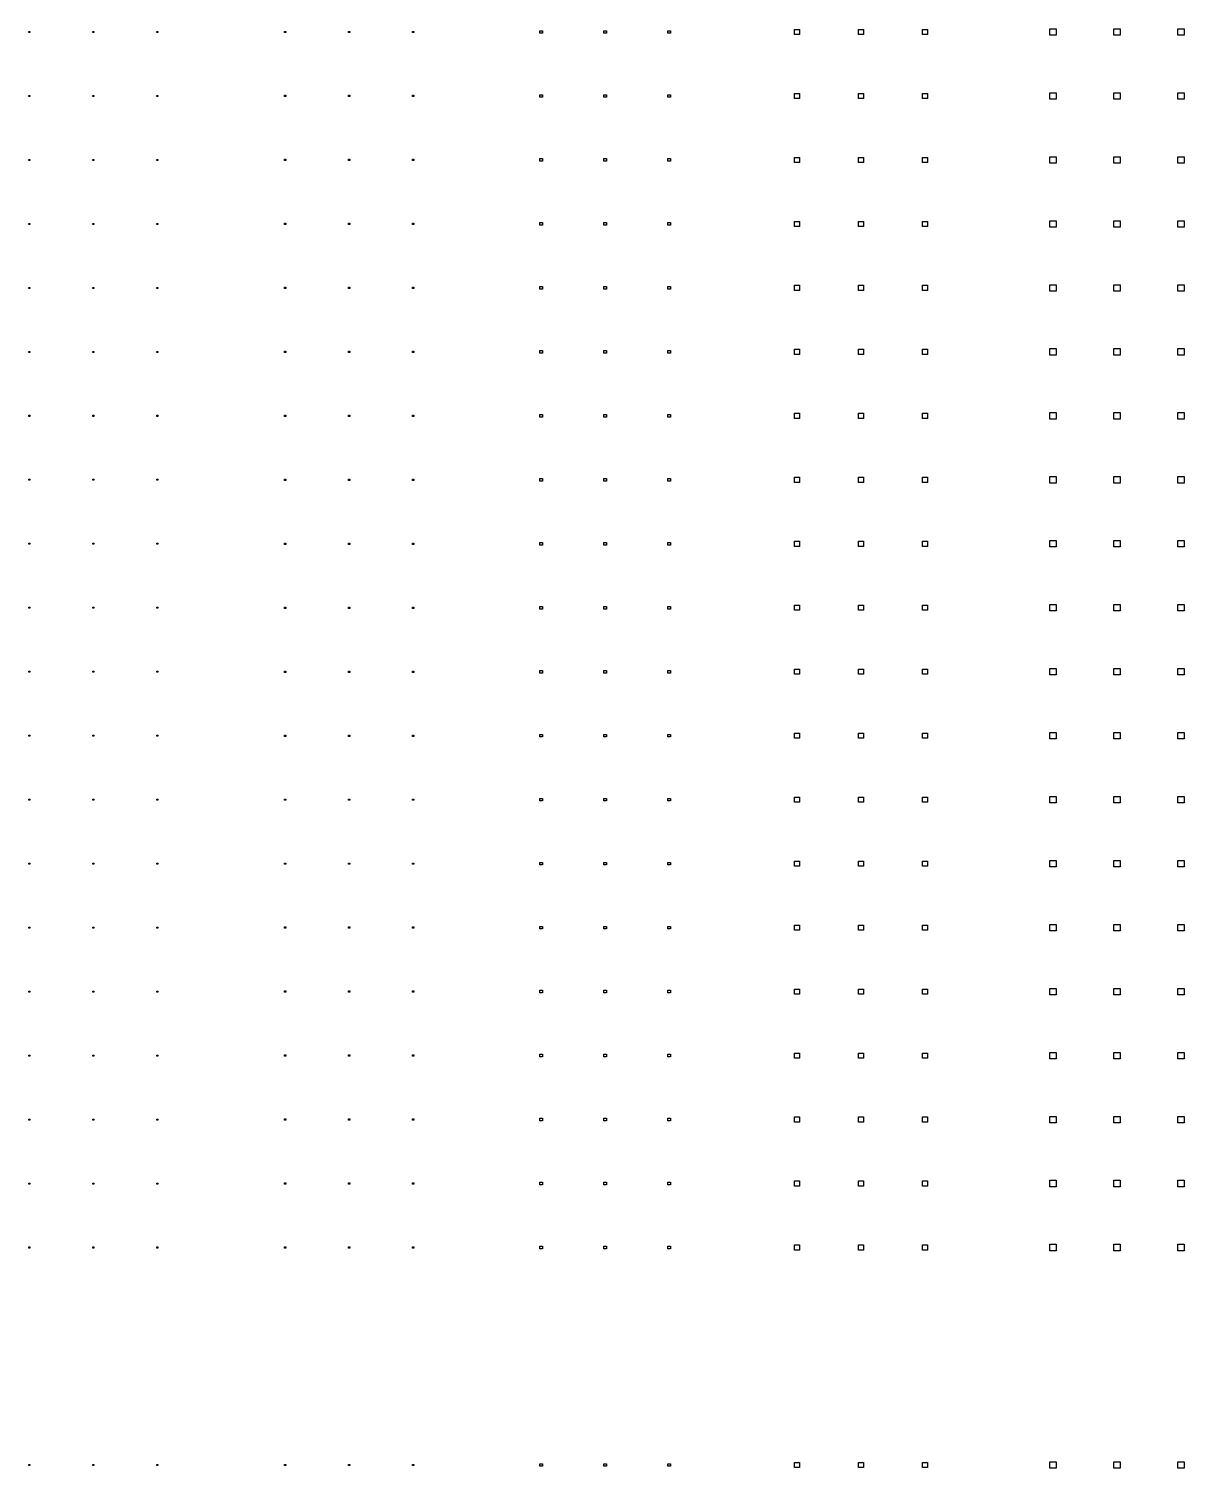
# Model space of a CAD drawing. Extents: x -21493 to 21493, y -12519 to 35265.
# Drawn here: x 10492 to 19518, y -1048 to 10199 of the extents above; entities that cross this region are included whole.
import ezdxf

# ---------------------------------------------------------------- set-up
doc = ezdxf.new("R2010")
doc.units = 0
doc.layers.add('L0D0_0', color=1, linetype='CONTINUOUS')

msp = doc.modelspace()

# ---------------------------------------------------------------- linework, layer by layer
at = {"layer": 'L0D0_0'}
for points in [[(10492.432, 10169.624), (10492.432, 10177.621), (10500.428, 10177.621), (10500.428, 10169.624)], [(10992.261, 10169.624), (10992.261, 10177.621), (11000.258, 10177.621), (11000.258, 10169.624)], [(11492.09, 10169.624), (11492.09, 10177.621), (11500.087, 10177.621), (11500.087, 10169.624)], [(12490.754, 10168.624), (12490.754, 10178.62), (12500.75, 10178.62), (12500.75, 10168.624)], [(12990.583, 10168.624), (12990.583, 10178.62), (13000.579, 10178.62), (13000.579, 10168.624)], [(13490.413, 10168.624), (13490.413, 10178.62), (13500.409, 10178.62), (13500.409, 10168.624)], [(14485.073, 10163.626), (14485.073, 10183.618), (14505.065, 10183.618), (14505.065, 10163.626)], [(14984.903, 10163.626), (14984.903, 10183.618), (15004.899, 10183.618), (15004.899, 10163.626)], [(15484.732, 10163.626), (15484.732, 10183.618), (15504.728, 10183.618), (15504.728, 10163.626)], [(16474.399, 10153.63), (16474.399, 10193.618), (16514.383, 10193.618), (16514.383, 10153.63)], [(16974.229, 10153.63), (16974.229, 10193.618), (17014.213, 10193.618), (17014.213, 10153.63)], [(17474.058, 10153.63), (17474.058, 10193.618), (17514.042, 10193.618), (17514.042, 10153.63)], [(18468.719, 10148.632), (18468.719, 10198.616), (18518.703, 10198.616), (18518.703, 10148.632)], [(18968.548, 10148.632), (18968.548, 10198.616), (19018.532, 10198.616), (19018.532, 10148.632)], [(19468.378, 10148.632), (19468.378, 10198.616), (19518.362, 10198.616), (19518.362, 10148.632)], [(10492.432, 9669.794), (10492.432, 9677.791), (10500.428, 9677.791), (10500.428, 9669.794)], [(10992.261, 9669.794), (10992.261, 9677.791), (11000.258, 9677.791), (11000.258, 9669.794)], [(11492.09, 9669.794), (11492.09, 9677.791), (11500.087, 9677.791), (11500.087, 9669.794)], [(12490.754, 9668.795), (12490.754, 9678.791), (12500.75, 9678.791), (12500.75, 9668.795)], [(12990.583, 9668.795), (12990.583, 9678.791), (13000.579, 9678.791), (13000.579, 9668.795)], [(13490.413, 9668.795), (13490.413, 9678.791), (13500.409, 9678.791), (13500.409, 9668.795)], [(14485.073, 9663.797), (14485.073, 9683.789), (14505.065, 9683.789), (14505.065, 9663.797)], [(14984.903, 9663.797), (14984.903, 9683.789), (15004.899, 9683.789), (15004.899, 9663.797)], [(15484.732, 9663.797), (15484.732, 9683.789), (15504.728, 9683.789), (15504.728, 9663.797)], [(16474.399, 9653.801), (16474.399, 9693.785), (16514.383, 9693.785), (16514.383, 9653.801)], [(16974.229, 9653.801), (16974.229, 9693.785), (17014.213, 9693.785), (17014.213, 9653.801)], [(17474.058, 9653.801), (17474.058, 9693.785), (17514.042, 9693.785), (17514.042, 9653.801)], [(18468.719, 9648.803), (18468.719, 9698.787), (18518.703, 9698.787), (18518.703, 9648.803)], [(18968.548, 9648.803), (18968.548, 9698.787), (19018.532, 9698.787), (19018.532, 9648.803)], [(19468.378, 9648.803), (19468.378, 9698.787), (19518.362, 9698.787), (19518.362, 9648.803)], [(10492.432, 9169.965), (10492.432, 9177.962), (10500.428, 9177.962), (10500.428, 9169.965)], [(10992.261, 9169.965), (10992.261, 9177.962), (11000.258, 9177.962), (11000.258, 9169.965)], [(11492.09, 9169.965), (11492.09, 9177.962), (11500.087, 9177.962), (11500.087, 9169.965)], [(12490.754, 9168.965), (12490.754, 9178.961), (12500.75, 9178.961), (12500.75, 9168.965)], [(12990.583, 9168.965), (12990.583, 9178.961), (13000.579, 9178.961), (13000.579, 9168.965)], [(13490.413, 9168.965), (13490.413, 9178.961), (13500.409, 9178.961), (13500.409, 9168.965)], [(14485.073, 9163.967), (14485.073, 9183.959), (14505.065, 9183.959), (14505.065, 9163.967)], [(14984.903, 9163.967), (14984.903, 9183.959), (15004.899, 9183.959), (15004.899, 9163.967)], [(15484.732, 9163.967), (15484.732, 9183.959), (15504.728, 9183.959), (15504.728, 9163.967)], [(16474.399, 9153.971), (16474.399, 9193.955), (16514.383, 9193.955), (16514.383, 9153.971)], [(16974.229, 9153.971), (16974.229, 9193.955), (17014.213, 9193.955), (17014.213, 9153.971)], [(17474.058, 9153.971), (17474.058, 9193.955), (17514.042, 9193.955), (17514.042, 9153.971)], [(18468.719, 9148.973), (18468.719, 9198.953), (18518.703, 9198.953), (18518.703, 9148.973)], [(18968.548, 9148.973), (18968.548, 9198.953), (19018.532, 9198.953), (19018.532, 9148.973)], [(19468.378, 9148.973), (19468.378, 9198.953), (19518.362, 9198.953), (19518.362, 9148.973)], [(10492.432, 8670.136), (10492.432, 8678.132), (10500.428, 8678.132), (10500.428, 8670.136)], [(10992.261, 8670.136), (10992.261, 8678.132), (11000.258, 8678.132), (11000.258, 8670.136)], [(11492.09, 8670.136), (11492.09, 8678.132), (11500.087, 8678.132), (11500.087, 8670.136)], [(12490.754, 8669.136), (12490.754, 8679.132), (12500.75, 8679.132), (12500.75, 8669.136)], [(12990.583, 8669.136), (12990.583, 8679.132), (13000.579, 8679.132), (13000.579, 8669.136)], [(13490.413, 8669.136), (13490.413, 8679.132), (13500.409, 8679.132), (13500.409, 8669.136)], [(14485.073, 8664.138), (14485.073, 8684.13), (14505.065, 8684.13), (14505.065, 8664.138)], [(14984.903, 8664.138), (14984.903, 8684.13), (15004.899, 8684.13), (15004.899, 8664.138)], [(15484.732, 8664.138), (15484.732, 8684.13), (15504.728, 8684.13), (15504.728, 8664.138)], [(16474.399, 8654.142), (16474.399, 8694.126), (16514.383, 8694.126), (16514.383, 8654.142)], [(16974.229, 8654.142), (16974.229, 8694.126), (17014.213, 8694.126), (17014.213, 8654.142)], [(17474.058, 8654.142), (17474.058, 8694.126), (17514.042, 8694.126), (17514.042, 8654.142)], [(18468.719, 8649.144), (18468.719, 8699.124), (18518.703, 8699.124), (18518.703, 8649.144)], [(18968.548, 8649.144), (18968.548, 8699.124), (19018.532, 8699.124), (19018.532, 8649.144)], [(19468.378, 8649.144), (19468.378, 8699.124), (19518.362, 8699.124), (19518.362, 8649.144)], [(10492.432, 8170.306), (10492.432, 8178.303), (10500.428, 8178.303), (10500.428, 8170.306)], [(10992.261, 8170.306), (10992.261, 8178.303), (11000.258, 8178.303), (11000.258, 8170.306)], [(11492.09, 8170.306), (11492.09, 8178.303), (11500.087, 8178.303), (11500.087, 8170.306)], [(12490.754, 8169.307), (12490.754, 8179.303), (12500.75, 8179.303), (12500.75, 8169.307)], [(12990.583, 8169.307), (12990.583, 8179.303), (13000.579, 8179.303), (13000.579, 8169.307)], [(13490.413, 8169.307), (13490.413, 8179.303), (13500.409, 8179.303), (13500.409, 8169.307)], [(14485.073, 8164.309), (14485.073, 8184.301), (14505.065, 8184.301), (14505.065, 8164.309)], [(14984.903, 8164.309), (14984.903, 8184.301), (15004.899, 8184.301), (15004.899, 8164.309)], [(15484.732, 8164.309), (15484.732, 8184.301), (15504.728, 8184.301), (15504.728, 8164.309)], [(16474.399, 8154.308), (16474.399, 8194.297), (16514.383, 8194.297), (16514.383, 8154.308)], [(16974.229, 8154.308), (16974.229, 8194.297), (17014.213, 8194.297), (17014.213, 8154.308)], [(17474.058, 8154.308), (17474.058, 8194.297), (17514.042, 8194.297), (17514.042, 8154.308)], [(18468.719, 8149.31), (18468.719, 8199.295), (18518.703, 8199.295), (18518.703, 8149.31)], [(18968.548, 8149.31), (18968.548, 8199.295), (19018.532, 8199.295), (19018.532, 8149.31)], [(19468.378, 8149.31), (19468.378, 8199.295), (19518.362, 8199.295), (19518.362, 8149.31)], [(10492.432, 7670.477), (10492.432, 7678.474), (10500.428, 7678.474), (10500.428, 7670.477)], [(10992.261, 7670.477), (10992.261, 7678.474), (11000.258, 7678.474), (11000.258, 7670.477)], [(11492.09, 7670.477), (11492.09, 7678.474), (11500.087, 7678.474), (11500.087, 7670.477)], [(12490.754, 7669.477), (12490.754, 7679.473), (12500.75, 7679.473), (12500.75, 7669.477)], [(12990.583, 7669.477), (12990.583, 7679.473), (13000.579, 7679.473), (13000.579, 7669.477)], [(13490.413, 7669.477), (13490.413, 7679.473), (13500.409, 7679.473), (13500.409, 7669.477)], [(14485.073, 7664.475), (14485.073, 7684.471), (14505.065, 7684.471), (14505.065, 7664.475)], [(14984.903, 7664.475), (14984.903, 7684.471), (15004.899, 7684.471), (15004.899, 7664.475)], [(15484.732, 7664.475), (15484.732, 7684.471), (15504.728, 7684.471), (15504.728, 7664.475)], [(16474.399, 7654.479), (16474.399, 7694.467), (16514.383, 7694.467), (16514.383, 7654.479)], [(16974.229, 7654.479), (16974.229, 7694.467), (17014.213, 7694.467), (17014.213, 7654.479)], [(17474.058, 7654.479), (17474.058, 7694.467), (17514.042, 7694.467), (17514.042, 7654.479)], [(18468.719, 7649.481), (18468.719, 7699.465), (18518.703, 7699.465), (18518.703, 7649.481)], [(18968.548, 7649.481), (18968.548, 7699.465), (19018.532, 7699.465), (19018.532, 7649.481)], [(19468.378, 7649.481), (19468.378, 7699.465), (19518.362, 7699.465), (19518.362, 7649.481)], [(18468.719, 7149.652), (18468.719, 7199.636), (18518.703, 7199.636), (18518.703, 7149.652)], [(18968.548, 7149.652), (18968.548, 7199.636), (19018.532, 7199.636), (19018.532, 7149.652)], [(19468.378, 7149.652), (19468.378, 7199.636), (19518.362, 7199.636), (19518.362, 7149.652)], [(10492.432, 7170.643), (10492.432, 7178.64), (10500.428, 7178.64), (10500.428, 7170.643)], [(10992.261, 7170.643), (10992.261, 7178.64), (11000.258, 7178.64), (11000.258, 7170.643)], [(11492.09, 7170.643), (11492.09, 7178.64), (11500.087, 7178.64), (11500.087, 7170.643)], [(12490.754, 7169.644), (12490.754, 7179.644), (12500.75, 7179.644), (12500.75, 7169.644)], [(12990.583, 7169.644), (12990.583, 7179.644), (13000.579, 7179.644), (13000.579, 7169.644)], [(13490.413, 7169.644), (13490.413, 7179.644), (13500.409, 7179.644), (13500.409, 7169.644)], [(14485.073, 7164.646), (14485.073, 7184.642), (14505.065, 7184.642), (14505.065, 7164.646)], [(14984.903, 7164.646), (14984.903, 7184.642), (15004.899, 7184.642), (15004.899, 7164.646)], [(15484.732, 7164.646), (15484.732, 7184.642), (15504.728, 7184.642), (15504.728, 7164.646)], [(16474.399, 7154.65), (16474.399, 7194.638), (16514.383, 7194.638), (16514.383, 7154.65)], [(16974.229, 7154.65), (16974.229, 7194.638), (17014.213, 7194.638), (17014.213, 7154.65)], [(17474.058, 7154.65), (17474.058, 7194.638), (17514.042, 7194.638), (17514.042, 7154.65)], [(10492.432, 6670.814), (10492.432, 6678.811), (10500.428, 6678.811), (10500.428, 6670.814)], [(10992.261, 6670.814), (10992.261, 6678.811), (11000.258, 6678.811), (11000.258, 6670.814)], [(11492.09, 6670.814), (11492.09, 6678.811), (11500.087, 6678.811), (11500.087, 6670.814)], [(12490.754, 6669.814), (12490.754, 6679.81), (12500.75, 6679.81), (12500.75, 6669.814)], [(12990.583, 6669.814), (12990.583, 6679.81), (13000.579, 6679.81), (13000.579, 6669.814)], [(13490.413, 6669.814), (13490.413, 6679.81), (13500.409, 6679.81), (13500.409, 6669.814)], [(14485.073, 6664.816), (14485.073, 6684.808), (14505.065, 6684.808), (14505.065, 6664.816)], [(14984.903, 6664.816), (14984.903, 6684.808), (15004.899, 6684.808), (15004.899, 6664.816)], [(15484.732, 6664.816), (15484.732, 6684.808), (15504.728, 6684.808), (15504.728, 6664.816)], [(16474.399, 6654.82), (16474.399, 6694.808), (16514.383, 6694.808), (16514.383, 6654.82)], [(16974.229, 6654.82), (16974.229, 6694.808), (17014.213, 6694.808), (17014.213, 6654.82)], [(17474.058, 6654.82), (17474.058, 6694.808), (17514.042, 6694.808), (17514.042, 6654.82)], [(18468.719, 6649.822), (18468.719, 6699.806), (18518.703, 6699.806), (18518.703, 6649.822)], [(18968.548, 6649.822), (18968.548, 6699.806), (19018.532, 6699.806), (19018.532, 6649.822)], [(19468.378, 6649.822), (19468.378, 6699.806), (19518.362, 6699.806), (19518.362, 6649.822)], [(16474.399, 6154.991), (16474.399, 6194.975), (16514.383, 6194.975), (16514.383, 6154.991)], [(16974.229, 6154.991), (16974.229, 6194.975), (17014.213, 6194.975), (17014.213, 6154.991)], [(17474.058, 6154.991), (17474.058, 6194.975), (17514.042, 6194.975), (17514.042, 6154.991)], [(18468.719, 6149.993), (18468.719, 6199.973), (18518.703, 6199.973), (18518.703, 6149.993)], [(18968.548, 6149.993), (18968.548, 6199.973), (19018.532, 6199.973), (19018.532, 6149.993)], [(19468.378, 6149.993), (19468.378, 6199.973), (19518.362, 6199.973), (19518.362, 6149.993)], [(10492.432, 6170.984), (10492.432, 6178.981), (10500.428, 6178.981), (10500.428, 6170.984)], [(10992.261, 6170.984), (10992.261, 6178.981), (11000.258, 6178.981), (11000.258, 6170.984)], [(11492.09, 6170.984), (11492.09, 6178.981), (11500.087, 6178.981), (11500.087, 6170.984)], [(12490.754, 6169.985), (12490.754, 6179.981), (12500.75, 6179.981), (12500.75, 6169.985)], [(12990.583, 6169.985), (12990.583, 6179.981), (13000.579, 6179.981), (13000.579, 6169.985)], [(13490.413, 6169.985), (13490.413, 6179.981), (13500.409, 6179.981), (13500.409, 6169.985)], [(14485.073, 6164.987), (14485.073, 6184.979), (14505.065, 6184.979), (14505.065, 6164.987)], [(14984.903, 6164.987), (14984.903, 6184.979), (15004.899, 6184.979), (15004.899, 6164.987)], [(15484.732, 6164.987), (15484.732, 6184.979), (15504.728, 6184.979), (15504.728, 6164.987)], [(10492.432, 5671.155), (10492.432, 5679.152), (10500.428, 5679.152), (10500.428, 5671.155)], [(10992.261, 5671.155), (10992.261, 5679.152), (11000.258, 5679.152), (11000.258, 5671.155)], [(11492.09, 5671.155), (11492.09, 5679.152), (11500.087, 5679.152), (11500.087, 5671.155)], [(12490.754, 5670.155), (12490.754, 5680.151), (12500.75, 5680.151), (12500.75, 5670.155)], [(12990.583, 5670.155), (12990.583, 5680.151), (13000.579, 5680.151), (13000.579, 5670.155)], [(13490.413, 5670.155), (13490.413, 5680.151), (13500.409, 5680.151), (13500.409, 5670.155)], [(14485.073, 5665.157), (14485.073, 5685.149), (14505.065, 5685.149), (14505.065, 5665.157)], [(14984.903, 5665.157), (14984.903, 5685.149), (15004.899, 5685.149), (15004.899, 5665.157)], [(15484.732, 5665.157), (15484.732, 5685.149), (15504.728, 5685.149), (15504.728, 5665.157)], [(16474.399, 5655.161), (16474.399, 5695.145), (16514.383, 5695.145), (16514.383, 5655.161)], [(16974.229, 5655.161), (16974.229, 5695.145), (17014.213, 5695.145), (17014.213, 5655.161)], [(17474.058, 5655.161), (17474.058, 5695.145), (17514.042, 5695.145), (17514.042, 5655.161)], [(18468.719, 5650.163), (18468.719, 5700.143), (18518.703, 5700.143), (18518.703, 5650.163)], [(18968.548, 5650.163), (18968.548, 5700.143), (19018.532, 5700.143), (19018.532, 5650.163)], [(19468.378, 5650.163), (19468.378, 5700.143), (19518.362, 5700.143), (19518.362, 5650.163)], [(10492.432, 5171.326), (10492.432, 5179.322), (10500.428, 5179.322), (10500.428, 5171.326)], [(10992.261, 5171.326), (10992.261, 5179.322), (11000.258, 5179.322), (11000.258, 5171.326)], [(11492.09, 5171.326), (11492.09, 5179.322), (11500.087, 5179.322), (11500.087, 5171.326)], [(12490.754, 5170.326), (12490.754, 5180.322), (12500.75, 5180.322), (12500.75, 5170.326)], [(12990.583, 5170.326), (12990.583, 5180.322), (13000.579, 5180.322), (13000.579, 5170.326)], [(13490.413, 5170.326), (13490.413, 5180.322), (13500.409, 5180.322), (13500.409, 5170.326)], [(14485.073, 5165.328), (14485.073, 5185.32), (14505.065, 5185.32), (14505.065, 5165.328)], [(14984.903, 5165.328), (14984.903, 5185.32), (15004.899, 5185.32), (15004.899, 5165.328)], [(15484.732, 5165.328), (15484.732, 5185.32), (15504.728, 5185.32), (15504.728, 5165.328)], [(16474.399, 5155.332), (16474.399, 5195.316), (16514.383, 5195.316), (16514.383, 5155.332)], [(16974.229, 5155.332), (16974.229, 5195.316), (17014.213, 5195.316), (17014.213, 5155.332)], [(17474.058, 5155.332), (17474.058, 5195.316), (17514.042, 5195.316), (17514.042, 5155.332)], [(18468.719, 5150.33), (18468.719, 5200.314), (18518.703, 5200.314), (18518.703, 5150.33)], [(18968.548, 5150.33), (18968.548, 5200.314), (19018.532, 5200.314), (19018.532, 5150.33)], [(19468.378, 5150.33), (19468.378, 5200.314), (19518.362, 5200.314), (19518.362, 5150.33)], [(10492.432, 4671.496), (10492.432, 4679.493), (10500.428, 4679.493), (10500.428, 4671.496)], [(10992.261, 4671.496), (10992.261, 4679.493), (11000.258, 4679.493), (11000.258, 4671.496)], [(11492.09, 4671.496), (11492.09, 4679.493), (11500.087, 4679.493), (11500.087, 4671.496)], [(12490.754, 4670.497), (12490.754, 4680.493), (12500.75, 4680.493), (12500.75, 4670.497)], [(12990.583, 4670.497), (12990.583, 4680.493), (13000.579, 4680.493), (13000.579, 4670.497)], [(13490.413, 4670.497), (13490.413, 4680.493), (13500.409, 4680.493), (13500.409, 4670.497)], [(14485.073, 4665.499), (14485.073, 4685.491), (14505.065, 4685.491), (14505.065, 4665.499)], [(14984.903, 4665.499), (14984.903, 4685.491), (15004.899, 4685.491), (15004.899, 4665.499)], [(15484.732, 4665.499), (15484.732, 4685.491), (15504.728, 4685.491), (15504.728, 4665.499)], [(16474.399, 4655.498), (16474.399, 4695.487), (16514.383, 4695.487), (16514.383, 4655.498)], [(16974.229, 4655.498), (16974.229, 4695.487), (17014.213, 4695.487), (17014.213, 4655.498)], [(17474.058, 4655.498), (17474.058, 4695.487), (17514.042, 4695.487), (17514.042, 4655.498)], [(18468.719, 4650.5), (18468.719, 4700.485), (18518.703, 4700.485), (18518.703, 4650.5)], [(18968.548, 4650.5), (18968.548, 4700.485), (19018.532, 4700.485), (19018.532, 4650.5)], [(19468.378, 4650.5), (19468.378, 4700.485), (19518.362, 4700.485), (19518.362, 4650.5)], [(10492.432, 4171.663), (10492.432, 4179.664), (10500.428, 4179.664), (10500.428, 4171.663)], [(10992.261, 4171.663), (10992.261, 4179.664), (11000.258, 4179.664), (11000.258, 4171.663)], [(11492.09, 4171.663), (11492.09, 4179.664), (11500.087, 4179.664), (11500.087, 4171.663)], [(12490.754, 4170.663), (12490.754, 4180.663), (12500.75, 4180.663), (12500.75, 4170.663)], [(12990.583, 4170.663), (12990.583, 4180.663), (13000.579, 4180.663), (13000.579, 4170.663)], [(13490.413, 4170.663), (13490.413, 4180.663), (13500.409, 4180.663), (13500.409, 4170.663)], [(14485.073, 4165.665), (14485.073, 4185.661), (14505.065, 4185.661), (14505.065, 4165.665)], [(14984.903, 4165.665), (14984.903, 4185.661), (15004.899, 4185.661), (15004.899, 4165.665)], [(15484.732, 4165.665), (15484.732, 4185.661), (15504.728, 4185.661), (15504.728, 4165.665)], [(16474.399, 4155.669), (16474.399, 4195.657), (16514.383, 4195.657), (16514.383, 4155.669)], [(16974.229, 4155.669), (16974.229, 4195.657), (17014.213, 4195.657), (17014.213, 4155.669)], [(17474.058, 4155.669), (17474.058, 4195.657), (17514.042, 4195.657), (17514.042, 4155.669)], [(18468.719, 4150.671), (18468.719, 4200.655), (18518.703, 4200.655), (18518.703, 4150.671)], [(18968.548, 4150.671), (18968.548, 4200.655), (19018.532, 4200.655), (19018.532, 4150.671)], [(19468.378, 4150.671), (19468.378, 4200.655), (19518.362, 4200.655), (19518.362, 4150.671)], [(10492.432, 3671.833), (10492.432, 3679.83), (10500.428, 3679.83), (10500.428, 3671.833)], [(10992.261, 3671.833), (10992.261, 3679.83), (11000.258, 3679.83), (11000.258, 3671.833)], [(11492.09, 3671.833), (11492.09, 3679.83), (11500.087, 3679.83), (11500.087, 3671.833)], [(12490.754, 3670.834), (12490.754, 3680.83), (12500.75, 3680.83), (12500.75, 3670.834)], [(12990.583, 3670.834), (12990.583, 3680.83), (13000.579, 3680.83), (13000.579, 3670.834)], [(13490.413, 3670.834), (13490.413, 3680.83), (13500.409, 3680.83), (13500.409, 3670.834)], [(14485.073, 3665.836), (14485.073, 3685.832), (14505.065, 3685.832), (14505.065, 3665.836)], [(14984.903, 3665.836), (14984.903, 3685.832), (15004.899, 3685.832), (15004.899, 3665.836)], [(15484.732, 3665.836), (15484.732, 3685.832), (15504.728, 3685.832), (15504.728, 3665.836)], [(16474.399, 3655.84), (16474.399, 3695.828), (16514.383, 3695.828), (16514.383, 3655.84)], [(16974.229, 3655.84), (16974.229, 3695.828), (17014.213, 3695.828), (17014.213, 3655.84)], [(17474.058, 3655.84), (17474.058, 3695.828), (17514.042, 3695.828), (17514.042, 3655.84)], [(18468.719, 3650.842), (18468.719, 3700.826), (18518.703, 3700.826), (18518.703, 3650.842)], [(18968.548, 3650.842), (18968.548, 3700.826), (19018.532, 3700.826), (19018.532, 3650.842)], [(19468.378, 3650.842), (19468.378, 3700.826), (19518.362, 3700.826), (19518.362, 3650.842)], [(10492.432, 3172.004), (10492.432, 3180.001), (10500.428, 3180.001), (10500.428, 3172.004)], [(10992.261, 3172.004), (10992.261, 3180.001), (11000.258, 3180.001), (11000.258, 3172.004)], [(11492.09, 3172.004), (11492.09, 3180.001), (11500.087, 3180.001), (11500.087, 3172.004)], [(12490.754, 3171.004), (12490.754, 3181), (12500.75, 3181), (12500.75, 3171.004)], [(12990.583, 3171.004), (12990.583, 3181), (13000.579, 3181), (13000.579, 3171.004)], [(13490.413, 3171.004), (13490.413, 3181), (13500.409, 3181), (13500.409, 3171.004)], [(14485.073, 3166.006), (14485.073, 3185.998), (14505.065, 3185.998), (14505.065, 3166.006)], [(14984.903, 3166.006), (14984.903, 3185.998), (15004.899, 3185.998), (15004.899, 3166.006)], [(15484.732, 3166.006), (15484.732, 3185.998), (15504.728, 3185.998), (15504.728, 3166.006)], [(16474.399, 3156.01), (16474.399, 3195.998), (16514.383, 3195.998), (16514.383, 3156.01)], [(16974.229, 3156.01), (16974.229, 3195.998), (17014.213, 3195.998), (17014.213, 3156.01)], [(17474.058, 3156.01), (17474.058, 3195.998), (17514.042, 3195.998), (17514.042, 3156.01)], [(18468.719, 3151.012), (18468.719, 3200.996), (18518.703, 3200.996), (18518.703, 3151.012)], [(18968.548, 3151.012), (18968.548, 3200.996), (19018.532, 3200.996), (19018.532, 3151.012)], [(19468.378, 3151.012), (19468.378, 3200.996), (19518.362, 3200.996), (19518.362, 3151.012)], [(18468.719, 2651.183), (18468.719, 2701.163), (18518.703, 2701.163), (18518.703, 2651.183)], [(18968.548, 2651.183), (18968.548, 2701.163), (19018.532, 2701.163), (19018.532, 2651.183)], [(19468.378, 2651.183), (19468.378, 2701.163), (19518.362, 2701.163), (19518.362, 2651.183)], [(10492.432, 2672.174), (10492.432, 2680.171), (10500.428, 2680.171), (10500.428, 2672.174)], [(10992.261, 2672.174), (10992.261, 2680.171), (11000.258, 2680.171), (11000.258, 2672.174)], [(11492.09, 2672.174), (11492.09, 2680.171), (11500.087, 2680.171), (11500.087, 2672.174)], [(12490.754, 2671.175), (12490.754, 2681.171), (12500.75, 2681.171), (12500.75, 2671.175)], [(12990.583, 2671.175), (12990.583, 2681.171), (13000.579, 2681.171), (13000.579, 2671.175)], [(13490.413, 2671.175), (13490.413, 2681.171), (13500.409, 2681.171), (13500.409, 2671.175)], [(14485.073, 2666.177), (14485.073, 2686.169), (14505.065, 2686.169), (14505.065, 2666.177)], [(14984.903, 2666.177), (14984.903, 2686.169), (15004.899, 2686.169), (15004.899, 2666.177)], [(15484.732, 2666.177), (15484.732, 2686.169), (15504.728, 2686.169), (15504.728, 2666.177)], [(16474.399, 2656.181), (16474.399, 2696.165), (16514.383, 2696.165), (16514.383, 2656.181)], [(16974.229, 2656.181), (16974.229, 2696.165), (17014.213, 2696.165), (17014.213, 2656.181)], [(17474.058, 2656.181), (17474.058, 2696.165), (17514.042, 2696.165), (17514.042, 2656.181)], [(10492.432, 2172.345), (10492.432, 2180.342), (10500.428, 2180.342), (10500.428, 2172.345)], [(10992.261, 2172.345), (10992.261, 2180.342), (11000.258, 2180.342), (11000.258, 2172.345)], [(11492.09, 2172.345), (11492.09, 2180.342), (11500.087, 2180.342), (11500.087, 2172.345)], [(12490.754, 2171.345), (12490.754, 2181.341), (12500.75, 2181.341), (12500.75, 2171.345)], [(12990.583, 2171.345), (12990.583, 2181.341), (13000.579, 2181.341), (13000.579, 2171.345)], [(13490.413, 2171.345), (13490.413, 2181.341), (13500.409, 2181.341), (13500.409, 2171.345)], [(14485.073, 2166.347), (14485.073, 2186.339), (14505.065, 2186.339), (14505.065, 2166.347)], [(14984.903, 2166.347), (14984.903, 2186.339), (15004.899, 2186.339), (15004.899, 2166.347)], [(15484.732, 2166.347), (15484.732, 2186.339), (15504.728, 2186.339), (15504.728, 2166.347)], [(16474.399, 2156.351), (16474.399, 2196.335), (16514.383, 2196.335), (16514.383, 2156.351)], [(16974.229, 2156.351), (16974.229, 2196.335), (17014.213, 2196.335), (17014.213, 2156.351)], [(17474.058, 2156.351), (17474.058, 2196.335), (17514.042, 2196.335), (17514.042, 2156.351)], [(18468.719, 2151.353), (18468.719, 2201.333), (18518.703, 2201.333), (18518.703, 2151.353)], [(18968.548, 2151.353), (18968.548, 2201.333), (19018.532, 2201.333), (19018.532, 2151.353)], [(19468.378, 2151.353), (19468.378, 2201.333), (19518.362, 2201.333), (19518.362, 2151.353)], [(16474.399, 1656.522), (16474.399, 1696.506), (16514.383, 1696.506), (16514.383, 1656.522)], [(16974.229, 1656.522), (16974.229, 1696.506), (17014.213, 1696.506), (17014.213, 1656.522)], [(17474.058, 1656.522), (17474.058, 1696.506), (17514.042, 1696.506), (17514.042, 1656.522)], [(18468.719, 1651.52), (18468.719, 1701.504), (18518.703, 1701.504), (18518.703, 1651.52)], [(18968.548, 1651.52), (18968.548, 1701.504), (19018.532, 1701.504), (19018.532, 1651.52)], [(19468.378, 1651.52), (19468.378, 1701.504), (19518.362, 1701.504), (19518.362, 1651.52)], [(10492.432, 1672.516), (10492.432, 1680.512), (10500.428, 1680.512), (10500.428, 1672.516)], [(10992.261, 1672.516), (10992.261, 1680.512), (11000.258, 1680.512), (11000.258, 1672.516)], [(11492.09, 1672.516), (11492.09, 1680.512), (11500.087, 1680.512), (11500.087, 1672.516)], [(12490.754, 1671.516), (12490.754, 1681.512), (12500.75, 1681.512), (12500.75, 1671.516)], [(12990.583, 1671.516), (12990.583, 1681.512), (13000.579, 1681.512), (13000.579, 1671.516)], [(13490.413, 1671.516), (13490.413, 1681.512), (13500.409, 1681.512), (13500.409, 1671.516)], [(14485.073, 1666.518), (14485.073, 1686.51), (14505.065, 1686.51), (14505.065, 1666.518)], [(14984.903, 1666.518), (14984.903, 1686.51), (15004.899, 1686.51), (15004.899, 1666.518)], [(15484.732, 1666.518), (15484.732, 1686.51), (15504.728, 1686.51), (15504.728, 1666.518)], [(10492.432, 1172.686), (10492.432, 1180.683), (10500.428, 1180.683), (10500.428, 1172.686)], [(10992.261, 1172.686), (10992.261, 1180.683), (11000.258, 1180.683), (11000.258, 1172.686)], [(11492.09, 1172.686), (11492.09, 1180.683), (11500.087, 1180.683), (11500.087, 1172.686)], [(12490.754, 1171.687), (12490.754, 1181.683), (12500.75, 1181.683), (12500.75, 1171.687)], [(12990.583, 1171.687), (12990.583, 1181.683), (13000.579, 1181.683), (13000.579, 1171.687)], [(13490.413, 1171.687), (13490.413, 1181.683), (13500.409, 1181.683), (13500.409, 1171.687)], [(14485.073, 1166.689), (14485.073, 1186.681), (14505.065, 1186.681), (14505.065, 1166.689)], [(14984.903, 1166.689), (14984.903, 1186.681), (15004.899, 1186.681), (15004.899, 1166.689)], [(15484.732, 1166.689), (15484.732, 1186.681), (15504.728, 1186.681), (15504.728, 1166.689)], [(16474.399, 1156.688), (16474.399, 1196.677), (16514.383, 1196.677), (16514.383, 1156.688)], [(16974.229, 1156.688), (16974.229, 1196.677), (17014.213, 1196.677), (17014.213, 1156.688)], [(17474.058, 1156.688), (17474.058, 1196.677), (17514.042, 1196.677), (17514.042, 1156.688)], [(18468.719, 1151.69), (18468.719, 1201.675), (18518.703, 1201.675), (18518.703, 1151.69)], [(18968.548, 1151.69), (18968.548, 1201.675), (19018.532, 1201.675), (19018.532, 1151.69)], [(19468.378, 1151.69), (19468.378, 1201.675), (19518.362, 1201.675), (19518.362, 1151.69)], [(10492.432, 672.853), (10492.432, 680.854), (10500.428, 680.854), (10500.428, 672.853)], [(10992.261, 672.853), (10992.261, 680.854), (11000.258, 680.854), (11000.258, 672.853)], [(11492.09, 672.853), (11492.09, 680.854), (11500.087, 680.854), (11500.087, 672.853)], [(12490.754, 671.853), (12490.754, 681.853), (12500.75, 681.853), (12500.75, 671.853)], [(12990.583, 671.853), (12990.583, 681.853), (13000.579, 681.853), (13000.579, 671.853)], [(13490.413, 671.853), (13490.413, 681.853), (13500.409, 681.853), (13500.409, 671.853)], [(14485.073, 666.855), (14485.073, 686.851), (14505.065, 686.851), (14505.065, 666.855)], [(14984.903, 666.855), (14984.903, 686.851), (15004.899, 686.851), (15004.899, 666.855)], [(15484.732, 666.855), (15484.732, 686.851), (15504.728, 686.851), (15504.728, 666.855)], [(16474.399, 656.859), (16474.399, 696.847), (16514.383, 696.847), (16514.383, 656.859)], [(16974.229, 656.859), (16974.229, 696.847), (17014.213, 696.847), (17014.213, 656.859)], [(17474.058, 656.859), (17474.058, 696.847), (17514.042, 696.847), (17514.042, 656.859)], [(18468.719, 651.861), (18468.719, 701.845), (18518.703, 701.845), (18518.703, 651.861)], [(18968.548, 651.861), (18968.548, 701.845), (19018.532, 701.845), (19018.532, 651.861)], [(19468.378, 651.861), (19468.378, 701.845), (19518.362, 701.845), (19518.362, 651.861)], [(16474.399, -1042.562), (16474.399, -1002.578), (16514.383, -1002.578), (16514.383, -1042.562)], [(16974.229, -1042.562), (16974.229, -1002.578), (17014.213, -1002.578), (17014.213, -1042.562)], [(17474.058, -1042.562), (17474.058, -1002.578), (17514.042, -1002.578), (17514.042, -1042.562)], [(18468.719, -1047.56), (18468.719, -997.576), (18518.703, -997.576), (18518.703, -1047.56)], [(18968.548, -1047.56), (18968.548, -997.576), (19018.532, -997.576), (19018.532, -1047.56)], [(19468.378, -1047.56), (19468.378, -997.576), (19518.362, -997.576), (19518.362, -1047.56)], [(10492.432, -1026.568), (10492.432, -1018.571), (10500.428, -1018.571), (10500.428, -1026.568)], [(10992.261, -1026.568), (10992.261, -1018.571), (11000.258, -1018.571), (11000.258, -1026.568)], [(11492.09, -1026.568), (11492.09, -1018.571), (11500.087, -1018.571), (11500.087, -1026.568)], [(12490.754, -1027.568), (12490.754, -1017.572), (12500.75, -1017.572), (12500.75, -1027.568)], [(12990.583, -1027.568), (12990.583, -1017.572), (13000.579, -1017.572), (13000.579, -1027.568)], [(13490.413, -1027.568), (13490.413, -1017.572), (13500.409, -1017.572), (13500.409, -1027.568)], [(14485.073, -1032.566), (14485.073, -1012.574), (14505.065, -1012.574), (14505.065, -1032.566)], [(14984.903, -1032.566), (14984.903, -1012.574), (15004.899, -1012.574), (15004.899, -1032.566)], [(15484.732, -1032.566), (15484.732, -1012.574), (15504.728, -1012.574), (15504.728, -1032.566)]]:
    msp.add_lwpolyline(points, close=True, dxfattribs=at)

doc.saveas('drawing.dxf')
